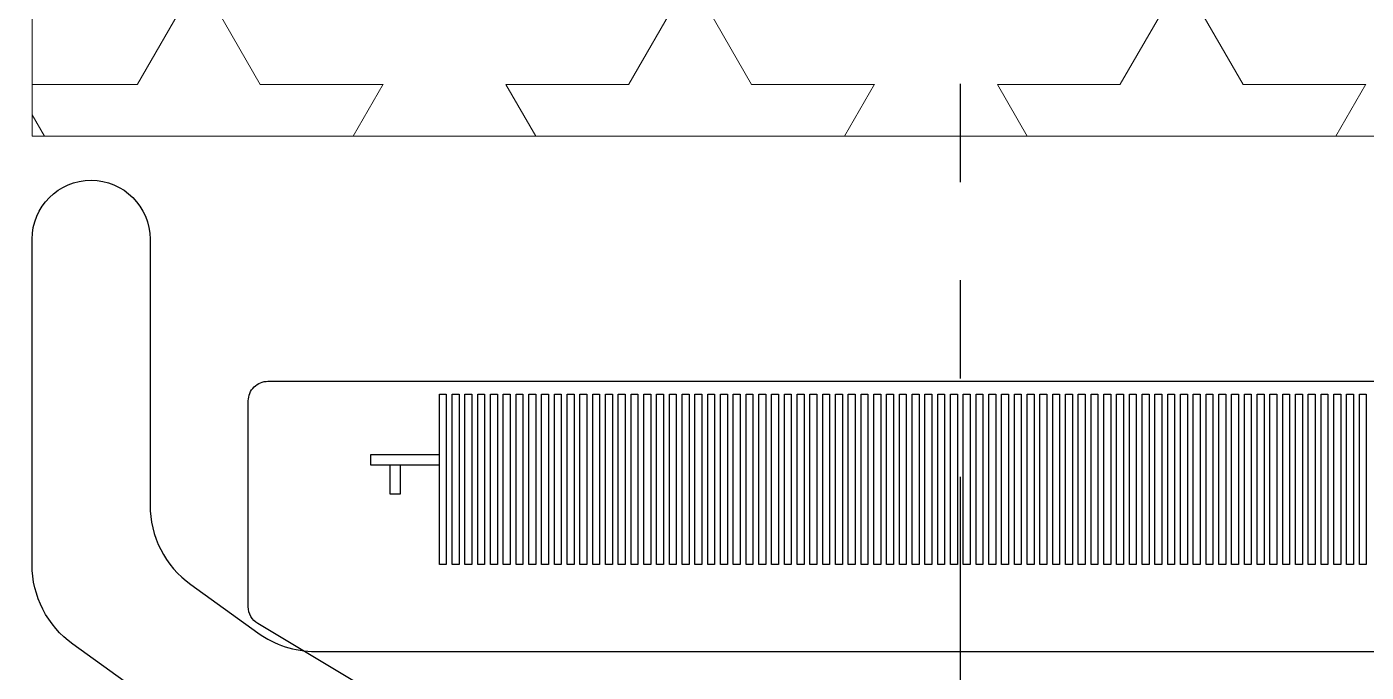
# Model space of a CAD drawing. Header units: inches. Extents: x 1765 to 5217, y -1519 to 441.
# Drawn here: x 4198.64 to 4212.27, y -1293.01 to -1286.45 of the extents above; entities that cross this region are included whole.
import ezdxf

# ---------------------------------------------------------------- set-up
doc = ezdxf.new("R2010")
doc.units = ezdxf.units.IN
doc.header["$MEASUREMENT"] = 0
doc.linetypes.add('ACISOTGB', pattern=[9, 4, -1, 1, -1, 1, -1])
doc.linetypes.add('DOT', pattern=[0.2, 0.1, -0.1])
doc.layers.add('AA', color=7, linetype='Continuous', lineweight=13)
doc.layers.add('EMI', color=5, linetype='Continuous', lineweight=5)
doc.layers.add('FPC', color=7, linetype='Continuous')

msp = doc.modelspace()

# ---------------------------------------------------------------- hatches: boundary and pattern name
at = {"layer": 'EMI'}
h = msp.add_hatch(dxfattribs=at)
h.set_pattern_fill('STARS', color=256, scale=10, style=0)
h.set_pattern_definition([(180, (7869.7683, -2928.1506), (0, -2.1650635), [1.25, -1.25]), (240, (7869.7683, -2928.1506), (1.875, -1.0825318), [1.25, -1.25]), (300, (7869.1433, -2929.2332), (1.875, 1.0825318), [1.25, -1.25])])
edge = h.paths.add_edge_path()
edge.add_line((4243.53, -1282.359), (4243.53, -1274.21))
edge.add_arc((4241.526, -1274.212), 2.004, 0.0494, 92.745)
edge.add_line((4241.43, -1272.21), (4234.4, -1272.21))
edge.add_arc((4234.4, -1275.21), 3, 90, 180)
edge.add_line((4231.4, -1275.21), (4231.4, -1285.059))
edge.add_arc((4229.4, -1285.059), 2, -90, 0, ccw=False)
edge.add_line((4229.4, -1287.059), (4219.747, -1287.059))
edge.add_arc((4219.747, -1286.059), 1, 180, 270, ccw=False)
edge.add_line((4218.747, -1286.059), (4218.747, -1283.259))
edge.add_arc((4217.747, -1283.259), 1, 360, 449.9714)
edge.add_arc((4217.748, -1281.259), 1, 180, 269.9714, ccw=False)
edge.add_line((4216.748, -1281.259), (4216.748, -1279.852))
edge.add_line((4216.748, -1279.852), (4211.748, -1279.852))
edge.add_arc((4211.748, -1278.852), 1, 180, 270, ccw=False)
edge.add_line((4210.748, -1278.852), (4210.748, -1274.852))
edge.add_line((4210.748, -1274.852), (4206.148, -1274.852))
edge.add_line((4206.148, -1274.852), (4206.148, -1282.85))
edge.add_line((4206.148, -1282.85), (4198.698, -1282.85))
edge.add_line((4198.698, -1282.85), (4198.698, -1287.559))
edge.add_line((4198.698, -1287.559), (4216.748, -1287.559))
edge.add_line((4216.748, -1287.559), (4216.748, -1291.259))
edge.add_line((4216.748, -1291.259), (4233.6, -1291.259))
edge.add_arc((4233.6, -1289.259), 2, 270, 360)
edge.add_line((4235.6, -1289.259), (4235.6, -1277.71))
edge.add_arc((4236.6, -1277.71), 1, 90, 180, ccw=False)
edge.add_line((4236.6, -1276.71), (4238.43, -1276.71))
edge.add_arc((4238.319, -1277.714), 1.01, 0.2418, 83.7326, ccw=False)
edge.add_line((4239.33, -1277.71), (4239.33, -1282.359))
edge.add_line((4239.33, -1282.359), (4243.53, -1282.359))

# ---------------------------------------------------------------- linework, layer by layer
at = {"color": 1, "linetype": 'ACISOTGB'}
msp.add_line((4208.143, -1255.025), (4208.143, -1298.31), dxfattribs=at)
msp.add_lwpolyline([(4225.536, -1263.445), (4225.536, -1289.16, -0.414214), (4216.536, -1298.16), (4199.749, -1298.16, -0.414214), (4190.749, -1289.16), (4190.749, -1263.445, -0.414214), (4199.169, -1255.025), (4217.116, -1255.025, -0.414214)], format="xyb", close=True)
msp.add_lwpolyline([(4225.536, -1263.445), (4225.536, -1289.16, -0.414214), (4216.536, -1298.16), (4199.749, -1298.16, -0.414214), (4190.749, -1289.16), (4190.749, -1263.445, -0.414214), (4199.169, -1255.025), (4217.116, -1255.025, -0.414214)], format="xyb", close=True)
msp.add_lwpolyline([(4203.341, -1298.96), (4203.341, -1297.73, 0.315299), (4203.143, -1297.448), (4202.73, -1297.298, -0.315299), (4202.533, -1297.016), (4202.533, -1293.609, 0.263643), (4202.387, -1293.352), (4200.995, -1292.518, -0.263643), (4200.898, -1292.346), (4200.898, -1290.252, -0.414214), (4201.098, -1290.052), (4215.188, -1290.052, -0.414214), (4215.388, -1290.252), (4215.388, -1292.346, -0.263643), (4215.29, -1292.518), (4213.898, -1293.352, 0.263643), (4213.753, -1293.609), (4213.753, -1297.016, -0.315299), (4213.555, -1297.298), (4213.142, -1297.448, 0.315299), (4212.945, -1297.73), (4212.945, -1298.96)], format="xyb")
at = {"color": 0}
for points in [[(4202.843, -1290.182), (4202.913, -1290.182), (4202.913, -1291.915), (4202.843, -1291.915)], [(4202.973, -1290.182), (4203.043, -1290.182), (4203.043, -1291.915), (4202.973, -1291.915)], [(4203.103, -1290.182), (4203.173, -1290.182), (4203.173, -1291.915), (4203.103, -1291.915)], [(4203.233, -1290.182), (4203.303, -1290.182), (4203.303, -1291.915), (4203.233, -1291.915)], [(4203.363, -1290.182), (4203.433, -1290.182), (4203.433, -1291.915), (4203.363, -1291.915)], [(4203.493, -1290.182), (4203.563, -1290.182), (4203.563, -1291.915), (4203.493, -1291.915)], [(4203.623, -1290.182), (4203.693, -1290.182), (4203.693, -1291.915), (4203.623, -1291.915)], [(4203.753, -1290.182), (4203.823, -1290.182), (4203.823, -1291.915), (4203.753, -1291.915)], [(4203.883, -1290.182), (4203.953, -1290.182), (4203.953, -1291.915), (4203.883, -1291.915)], [(4204.013, -1290.182), (4204.083, -1290.182), (4204.083, -1291.915), (4204.013, -1291.915)], [(4204.143, -1290.182), (4204.213, -1290.182), (4204.213, -1291.915), (4204.143, -1291.915)], [(4204.273, -1290.182), (4204.343, -1290.182), (4204.343, -1291.915), (4204.273, -1291.915)], [(4204.403, -1290.182), (4204.473, -1290.182), (4204.473, -1291.915), (4204.403, -1291.915)], [(4204.533, -1290.182), (4204.603, -1290.182), (4204.603, -1291.915), (4204.533, -1291.915)], [(4204.663, -1290.182), (4204.733, -1290.182), (4204.733, -1291.915), (4204.663, -1291.915)], [(4204.793, -1290.182), (4204.863, -1290.182), (4204.863, -1291.915), (4204.793, -1291.915)], [(4204.923, -1290.182), (4204.993, -1290.182), (4204.993, -1291.915), (4204.923, -1291.915)], [(4205.053, -1290.182), (4205.123, -1290.182), (4205.123, -1291.915), (4205.053, -1291.915)], [(4205.183, -1290.182), (4205.253, -1290.182), (4205.253, -1291.915), (4205.183, -1291.915)], [(4205.313, -1290.182), (4205.383, -1290.182), (4205.383, -1291.915), (4205.313, -1291.915)], [(4205.443, -1290.182), (4205.513, -1290.182), (4205.513, -1291.915), (4205.443, -1291.915)], [(4205.573, -1290.182), (4205.643, -1290.182), (4205.643, -1291.915), (4205.573, -1291.915)], [(4205.703, -1290.182), (4205.773, -1290.182), (4205.773, -1291.915), (4205.703, -1291.915)], [(4205.833, -1290.182), (4205.903, -1290.182), (4205.903, -1291.915), (4205.833, -1291.915)], [(4205.963, -1290.182), (4206.033, -1290.182), (4206.033, -1291.915), (4205.963, -1291.915)], [(4206.093, -1290.182), (4206.163, -1290.182), (4206.163, -1291.915), (4206.093, -1291.915)], [(4206.223, -1290.182), (4206.293, -1290.182), (4206.293, -1291.915), (4206.223, -1291.915)], [(4206.353, -1290.182), (4206.423, -1290.182), (4206.423, -1291.915), (4206.353, -1291.915)], [(4206.483, -1290.182), (4206.553, -1290.182), (4206.553, -1291.915), (4206.483, -1291.915)], [(4206.613, -1290.182), (4206.683, -1290.182), (4206.683, -1291.915), (4206.613, -1291.915)], [(4206.743, -1290.182), (4206.813, -1290.182), (4206.813, -1291.915), (4206.743, -1291.915)], [(4206.873, -1290.182), (4206.943, -1290.182), (4206.943, -1291.915), (4206.873, -1291.915)], [(4207.003, -1290.182), (4207.073, -1290.182), (4207.073, -1291.915), (4207.003, -1291.915)], [(4207.133, -1290.182), (4207.203, -1290.182), (4207.203, -1291.915), (4207.133, -1291.915)], [(4207.263, -1290.182), (4207.333, -1290.182), (4207.333, -1291.915), (4207.263, -1291.915)], [(4207.393, -1290.182), (4207.463, -1290.182), (4207.463, -1291.915), (4207.393, -1291.915)], [(4207.523, -1290.182), (4207.593, -1290.182), (4207.593, -1291.915), (4207.523, -1291.915)], [(4207.653, -1290.182), (4207.723, -1290.182), (4207.723, -1291.915), (4207.653, -1291.915)], [(4207.783, -1290.182), (4207.853, -1290.182), (4207.853, -1291.915), (4207.783, -1291.915)], [(4207.913, -1290.182), (4207.983, -1290.182), (4207.983, -1291.915), (4207.913, -1291.915)], [(4208.043, -1290.182), (4208.113, -1290.182), (4208.113, -1291.915), (4208.043, -1291.915)], [(4208.173, -1290.182), (4208.243, -1290.182), (4208.243, -1291.915), (4208.173, -1291.915)], [(4208.303, -1290.182), (4208.373, -1290.182), (4208.373, -1291.915), (4208.303, -1291.915)], [(4208.433, -1290.182), (4208.503, -1290.182), (4208.503, -1291.915), (4208.433, -1291.915)], [(4208.563, -1290.182), (4208.633, -1290.182), (4208.633, -1291.915), (4208.563, -1291.915)], [(4208.693, -1290.182), (4208.763, -1290.182), (4208.763, -1291.915), (4208.693, -1291.915)], [(4208.823, -1290.182), (4208.893, -1290.182), (4208.893, -1291.915), (4208.823, -1291.915)], [(4208.953, -1290.182), (4209.023, -1290.182), (4209.023, -1291.915), (4208.953, -1291.915)], [(4209.083, -1290.182), (4209.153, -1290.182), (4209.153, -1291.915), (4209.083, -1291.915)], [(4209.213, -1290.182), (4209.283, -1290.182), (4209.283, -1291.915), (4209.213, -1291.915)], [(4209.343, -1290.182), (4209.413, -1290.182), (4209.413, -1291.915), (4209.343, -1291.915)], [(4209.473, -1290.182), (4209.543, -1290.182), (4209.543, -1291.915), (4209.473, -1291.915)], [(4209.603, -1290.182), (4209.673, -1290.182), (4209.673, -1291.915), (4209.603, -1291.915)], [(4209.733, -1290.182), (4209.803, -1290.182), (4209.803, -1291.915), (4209.733, -1291.915)], [(4209.863, -1290.182), (4209.933, -1290.182), (4209.933, -1291.915), (4209.863, -1291.915)], [(4209.993, -1290.182), (4210.063, -1290.182), (4210.063, -1291.915), (4209.993, -1291.915)], [(4210.123, -1290.182), (4210.193, -1290.182), (4210.193, -1291.915), (4210.123, -1291.915)], [(4210.253, -1290.182), (4210.323, -1290.182), (4210.323, -1291.915), (4210.253, -1291.915)], [(4210.383, -1290.182), (4210.453, -1290.182), (4210.453, -1291.915), (4210.383, -1291.915)], [(4210.513, -1290.182), (4210.583, -1290.182), (4210.583, -1291.915), (4210.513, -1291.915)], [(4210.643, -1290.182), (4210.713, -1290.182), (4210.713, -1291.915), (4210.643, -1291.915)], [(4210.773, -1290.182), (4210.843, -1290.182), (4210.843, -1291.915), (4210.773, -1291.915)], [(4210.903, -1290.182), (4210.973, -1290.182), (4210.973, -1291.915), (4210.903, -1291.915)], [(4211.033, -1290.182), (4211.103, -1290.182), (4211.103, -1291.915), (4211.033, -1291.915)], [(4211.163, -1290.182), (4211.233, -1290.182), (4211.233, -1291.915), (4211.163, -1291.915)], [(4211.293, -1290.182), (4211.363, -1290.182), (4211.363, -1291.915), (4211.293, -1291.915)], [(4211.423, -1290.182), (4211.493, -1290.182), (4211.493, -1291.915), (4211.423, -1291.915)], [(4211.553, -1290.182), (4211.623, -1290.182), (4211.623, -1291.915), (4211.553, -1291.915)], [(4211.683, -1290.182), (4211.753, -1290.182), (4211.753, -1291.915), (4211.683, -1291.915)], [(4211.813, -1290.182), (4211.883, -1290.182), (4211.883, -1291.915), (4211.813, -1291.915)], [(4211.943, -1290.182), (4212.013, -1290.182), (4212.013, -1291.915), (4211.943, -1291.915)], [(4212.073, -1290.182), (4212.143, -1290.182), (4212.143, -1291.915), (4212.073, -1291.915)], [(4212.203, -1290.182), (4212.273, -1290.182), (4212.273, -1291.915), (4212.203, -1291.915)], [(4202.143, -1290.902), (4202.843, -1290.902), (4202.843, -1290.802), (4202.143, -1290.802)], [(4202.343, -1290.902), (4202.443, -1290.902), (4202.443, -1291.202), (4202.343, -1291.202)]]:
    msp.add_lwpolyline(points, close=True, dxfattribs=at)
at = {"layer": 'AA', "color": 1, "linetype": 'DOT'}
msp.add_lwpolyline([(4191.599, -1265.025, -0.414214), (4200.799, -1255.825), (4215.486, -1255.825, -0.414214), (4224.686, -1265.025), (4224.686, -1287.136, -0.414214), (4215.486, -1296.336), (4200.799, -1296.336, -0.414214), (4191.599, -1287.136)], format="xyb", close=True, dxfattribs=at)
msp.add_lwpolyline([(4191.599, -1265.025, -0.414214), (4200.799, -1255.825), (4215.486, -1255.825, -0.414214), (4224.686, -1265.025), (4224.686, -1287.136, -0.414214), (4215.486, -1296.336), (4200.799, -1296.336, -0.414214), (4191.599, -1287.136)], format="xyb", close=True, dxfattribs=at)
at = {"layer": 'EMI'}
msp.add_lwpolyline([(4231.4, -1285.059, -0.414214), (4229.4, -1287.059), (4219.747, -1287.059, -0.414214), (4218.747, -1286.059), (4218.747, -1283.259, 0.414067), (4217.747, -1282.259, -0.414067), (4216.748, -1281.259), (4216.748, -1279.852), (4211.748, -1279.852, -0.414214), (4210.748, -1278.852), (4210.748, -1274.852), (4206.148, -1274.852), (4206.148, -1282.85), (4198.698, -1282.85), (4198.698, -1287.559), (4216.748, -1287.559), (4216.748, -1291.259), (4233.6, -1291.259, 0.414214)], format="xyb", dxfattribs=at)
at = {"layer": 'FPC', "color": 2, "lineweight": -3}
msp.add_lwpolyline([(4201.935, -1298.86, -0.017571), (4201.933, -1298.789), (4201.933, -1295.273, 0.241069), (4201.517, -1294.461), (4199.113, -1292.728, -0.241069), (4198.698, -1291.917), (4198.698, -1288.607, -1), (4199.898, -1288.607), (4199.898, -1291.309, 0.241069), (4200.313, -1292.121), (4200.996, -1292.613, 0.157425), (4201.581, -1292.802), (4215.748, -1292.802, 0.414214), (4216.748, -1291.802), (4216.748, -1291.759, -0.414214), (4217.248, -1291.259), (4233.6, -1291.259, 0.414214)], format="xyb", dxfattribs=at)

doc.saveas('drawing.dxf')
